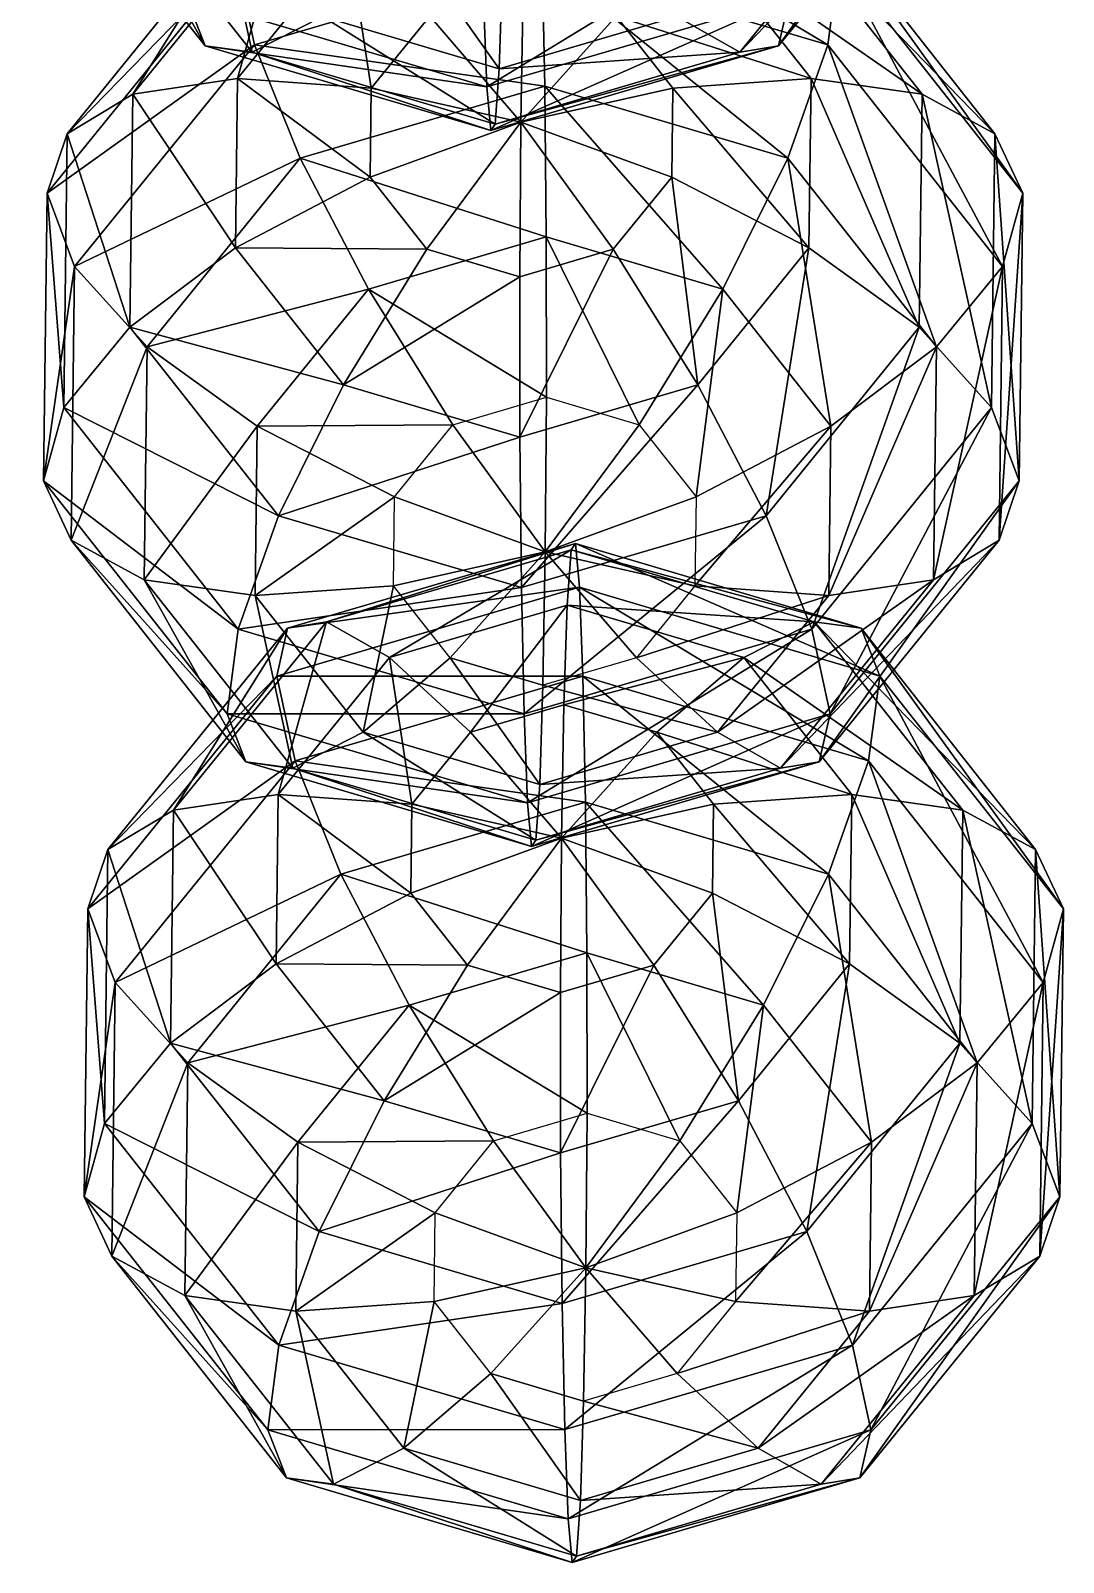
# Model space of a CAD drawing. Header units: metres. Extents: x -232 to 136, y -204 to 253.
# Drawn here: x 71.9 to 132.2, y -204.3 to -114.8 of the extents above; entities that cross this region are included whole.
import ezdxf

# ---------------------------------------------------------------- set-up
doc = ezdxf.new("R2010")
doc.units = ezdxf.units.M

msp = doc.modelspace()

# ---------------------------------------------------------------- linework, layer by layer
for points in [[(115.60199, -115.65784, -592.56287), (116.23134, -112.855415, -601.49866), (127.29013, -99.23327, -595.50616), (127.29023, -99.23317, -595.50604)], [(115.60199, -115.65784, -592.56287), (127.29013, -99.23327, -595.50616), (126.11952, -102.7024, -586.86365), (126.11962, -102.7023, -586.8635)], [(71.867615, -102.7024, -585.44305), (80.97631, -112.85541, -600.57544), (82.072464, -115.65784, -591.6848), (82.07256, -115.65774, -591.6847)], [(76.132095, -105.00785, -577.40576), (71.867615, -102.7024, -585.44305), (82.072464, -115.65784, -591.6848), (82.07256, -115.65774, -591.6847)], [(113.33478, -116.0284, -583.4623), (115.60199, -115.65784, -592.56287), (126.11952, -102.7024, -586.86365), (126.11962, -102.7023, -586.8635)], [(113.33478, -116.0284, -583.4623), (126.11952, -102.7024, -586.86365), (122.281525, -105.00784, -578.61426), (122.281624, -105.007744, -578.61414)], [(76.132095, -105.00785, -577.40576), (82.072464, -115.65784, -591.6848), (84.81286, -116.0284, -582.7154), (84.81296, -116.0283, -582.7153)], [(82.62231, -105.923935, -570.68744), (76.132095, -105.00785, -577.40576), (84.81286, -116.0284, -582.7154), (84.81296, -116.0283, -582.7153)], [(118.48517, -115.59912, -482.45874), (119.14056, -110.63917, -490.40024), (101.57583, -105.435974, -487.54077), (101.57593, -105.435875, -487.54068)], [(118.48517, -115.59912, -482.45874), (101.57583, -105.435974, -487.54077), (101.78012, -110.65059, -479.7392), (101.78022, -110.65049, -479.7391)], [(109.651634, -113.93083, -575.0877), (113.33478, -116.0284, -583.4623), (122.281525, -105.00784, -578.61426), (122.281624, -105.007744, -578.61414)], [(82.62231, -105.923935, -570.68744), (84.81286, -116.0284, -582.7154), (88.929245, -113.93083, -574.5451), (88.929344, -113.93073, -574.545)], [(86.7821, -107.46619, -507.51346), (83.96504, -117.57065, -519.4103), (77.83534, -118.48673, -512.36145), (77.83544, -118.48663, -512.3613)], [(84.51488, -107.83675, -498.41287), (86.7821, -107.46619, -507.51346), (77.83534, -118.48673, -512.36145), (77.83544, -118.48663, -512.3613)], [(86.7821, -107.46619, -507.51346), (90.46524, -109.56375, -515.888), (83.96504, -117.57065, -519.4103), (83.96514, -117.57055, -519.41016)], [(123.98477, -118.48674, -513.56995), (111.18762, -109.56375, -516.4306), (115.30401, -107.46619, -508.2603), (115.30411, -107.46609, -508.26022)], [(128.24925, -120.79218, -505.53268), (123.98477, -118.48674, -513.56995), (115.30401, -107.46619, -508.2603), (115.30411, -107.46609, -508.26022)], [(128.24925, -120.79218, -505.53268), (115.30401, -107.46619, -508.2603), (118.0444, -107.83675, -499.29086), (118.0445, -107.83665, -499.29077)], [(84.51488, -107.83675, -498.41287), (77.83534, -118.48673, -512.36145), (73.997345, -120.79218, -504.11203), (73.997444, -120.79208, -504.11194)], [(83.88553, -110.63917, -489.47705), (84.51488, -107.83675, -498.41287), (73.997345, -120.79218, -504.11203), (73.997444, -120.79208, -504.11194)], [(98.54104, -118.05861, -603.43494), (98.33675, -112.843994, -611.2365), (115.161224, -107.89546, -609.39496), (115.16132, -107.89536, -609.39484)], [(98.54104, -118.05861, -603.43494), (115.161224, -107.89546, -609.39496), (116.23134, -112.855415, -601.49866), (116.23144, -112.855316, -601.49854)], [(129.87057, -124.26132, -496.96326), (128.24925, -120.79218, -505.53268), (118.0444, -107.83675, -499.29086), (118.0445, -107.83665, -499.29077)], [(129.87057, -124.26132, -496.96326), (118.0444, -107.83675, -499.29086), (119.14056, -110.63917, -490.40024), (119.140656, -110.63907, -490.40015)], [(90.46524, -109.56375, -515.888), (91.78642, -118.1336, -524.5685), (83.96504, -117.57065, -519.4103), (83.96514, -117.57055, -519.41016)], [(94.018684, -109.57046, -567.9737), (88.929245, -113.93083, -574.5451), (99.25353, -116.9892, -576.2258), (99.25363, -116.9891, -576.2257)], [(90.46524, -109.56375, -515.888), (95.20378, -113.924126, -522.71674), (91.78642, -118.1336, -524.5685), (91.78652, -118.1335, -524.56836)], [(94.018684, -109.57046, -567.9737), (99.25353, -116.9892, -576.2258), (99.44648, -111.17833, -568.8573), (99.44658, -111.17823, -568.8572)], [(117.49457, -117.57065, -520.28827), (106.09818, -113.924126, -523.002), (111.18762, -109.56375, -516.4306), (111.18772, -109.56365, -516.4305)], [(123.98477, -118.48674, -513.56995), (117.49457, -117.57065, -520.28827), (111.18762, -109.56375, -516.4306), (111.18772, -109.56365, -516.4305)], [(83.88553, -110.63917, -489.47705), (73.997345, -120.79218, -504.11203), (72.82674, -124.261314, -495.4695), (72.826836, -124.261215, -495.46942)], [(84.95564, -115.59912, -481.58072), (83.88553, -110.63917, -489.47705), (72.82674, -124.261314, -495.4695), (72.826836, -124.261215, -495.46942)], [(101.78012, -110.65059, -479.7392), (83.88553, -110.63917, -489.47705), (84.95564, -115.59912, -481.58072), (84.95574, -115.59902, -481.58063)], [(101.93223, -118.02163, -473.93036), (101.78012, -110.65059, -479.7392), (84.95564, -115.59912, -481.58072), (84.95574, -115.59902, -481.58063)], [(116.142395, -122.2311, -476.2437), (118.48517, -115.59912, -482.45874), (101.78012, -110.65059, -479.7392), (101.78022, -110.65049, -479.7391)], [(116.142395, -122.2311, -476.2437), (101.78012, -110.65059, -479.7392), (101.93223, -118.02163, -473.93036), (101.93233, -118.02153, -473.93027)], [(128.69002, -128.55455, -488.70053), (119.14056, -110.63917, -490.40024), (118.48517, -115.59912, -482.45874), (118.48527, -115.59902, -482.45865)], [(128.69002, -128.55455, -488.70053), (129.87057, -124.26132, -496.96326), (119.14056, -110.63917, -490.40024), (119.140656, -110.63907, -490.40015)], [(99.44648, -111.17833, -568.8573), (99.25353, -116.9892, -576.2258), (109.651634, -113.93083, -575.0877), (109.65173, -113.93073, -575.0876)], [(80.97631, -112.85541, -600.57544), (98.33675, -112.843994, -611.2365), (98.54104, -118.05861, -603.43494), (98.54114, -118.05851, -603.4348)], [(98.54104, -118.05861, -603.43494), (98.54104, -118.05861, -603.43494), (80.97631, -112.85541, -600.57544), (80.97641, -112.85531, -600.5753)], [(82.072464, -115.65784, -591.6848), (80.97631, -112.85541, -600.57544), (98.54104, -118.05861, -603.43494), (98.54114, -118.05851, -603.4348)], [(100.67039, -112.31625, -522.1184), (100.53388, -120.12048, -527.33124), (95.20378, -113.924126, -522.71674), (95.20388, -113.92403, -522.7166)], [(98.77751, -120.60637, -594.40436), (98.54104, -118.05861, -603.43494), (116.23134, -112.855415, -601.49866), (116.23144, -112.855316, -601.49854)], [(98.77751, -120.60637, -594.40436), (116.23134, -112.855415, -601.49866), (115.60199, -115.65784, -592.56287), (115.60209, -115.65774, -592.56274)], [(106.09818, -113.924126, -523.002), (100.53388, -120.12048, -527.33124), (100.67039, -112.31625, -522.1184), (100.67049, -112.316154, -522.1183)], [(88.929245, -113.93083, -574.5451), (84.81286, -116.0284, -582.7154), (99.02302, -120.23787, -585.02875), (99.02312, -120.23777, -585.0286)], [(99.25353, -116.9892, -576.2258), (99.25353, -116.9892, -576.2258), (88.929245, -113.93083, -574.5451), (88.929344, -113.93073, -574.545)], [(88.929245, -113.93083, -574.5451), (99.02302, -120.23787, -585.02875), (99.25353, -116.9892, -576.2258), (99.25363, -116.9891, -576.2257)], [(95.20378, -113.924126, -522.71674), (100.53388, -120.12048, -527.33124), (91.78642, -118.1336, -524.5685), (91.78652, -118.1335, -524.56836)], [(99.25353, -116.9892, -576.2258), (113.33478, -116.0284, -583.4623), (109.651634, -113.93083, -575.0877), (109.65173, -113.93073, -575.0876)], [(109.41394, -118.1336, -525.0301), (100.53388, -120.12048, -527.33124), (106.09818, -113.924126, -523.002), (106.09828, -113.92403, -523.0019)], [(117.49457, -117.57065, -520.28827), (109.41394, -118.1336, -525.0301), (106.09818, -113.924126, -523.002), (106.09828, -113.92403, -523.0019)], [(84.95564, -115.59912, -481.58072), (72.82674, -124.261314, -495.4695), (74.43811, -128.55455, -487.2799), (74.43821, -128.55444, -487.27982)], [(87.62048, -122.2311, -475.49683), (84.95564, -115.59912, -481.58072), (74.43811, -128.55455, -487.2799), (74.43821, -128.55444, -487.27982)], [(98.77751, -120.60637, -594.40436), (98.77751, -120.60637, -594.40436), (82.072464, -115.65784, -591.6848), (82.07256, -115.65774, -591.6847)], [(82.072464, -115.65784, -591.6848), (98.54104, -118.05861, -603.43494), (98.77751, -120.60637, -594.40436), (98.77761, -120.60627, -594.40424)], [(84.81286, -116.0284, -582.7154), (82.072464, -115.65784, -591.6848), (98.77751, -120.60637, -594.40436), (98.77761, -120.60627, -594.40424)], [(99.02302, -120.23787, -585.02875), (99.02302, -120.23787, -585.02875), (84.81286, -116.0284, -582.7154), (84.81296, -116.0283, -582.7153)], [(84.81286, -116.0284, -582.7154), (98.77751, -120.60637, -594.40436), (99.02302, -120.23787, -585.02875), (99.02312, -120.23777, -585.0286)], [(101.93223, -118.02163, -473.93036), (84.95564, -115.59912, -481.58072), (87.62048, -122.2311, -475.49683), (87.62058, -122.231, -475.49673)], [(99.02302, -120.23787, -585.02875), (98.77751, -120.60637, -594.40436), (115.60199, -115.65784, -592.56287), (115.60209, -115.65774, -592.56274)], [(99.02302, -120.23787, -585.02875), (115.60199, -115.65784, -592.56287), (113.33478, -116.0284, -583.4623), (113.33488, -116.0283, -583.46216)], [(99.25353, -116.9892, -576.2258), (99.02302, -120.23787, -585.02875), (113.33478, -116.0284, -583.4623), (113.33488, -116.0283, -583.46216)], [(124.82316, -133.25165, -481.5533), (118.48517, -115.59912, -482.45874), (116.142395, -122.2311, -476.2437), (116.142494, -122.231, -476.24362)], [(124.82316, -133.25165, -481.5533), (128.69002, -128.55455, -488.70053), (118.48517, -115.59912, -482.45874), (118.48527, -115.59902, -482.45865)], [(77.83534, -118.48673, -512.36145), (83.96504, -117.57065, -519.4103), (83.84561, -127.46772, -523.9713), (83.84571, -127.46762, -523.9712)], [(83.96504, -117.57065, -519.4103), (91.72363, -123.3368, -526.9664), (83.84561, -127.46772, -523.9713), (83.84571, -127.46762, -523.9712)], [(83.96504, -117.57065, -519.4103), (91.78642, -118.1336, -524.5685), (91.72363, -123.3368, -526.9664), (91.72373, -123.3367, -526.96625)], [(102.01727, -126.82755, -470.68277), (101.93223, -118.02163, -473.93036), (87.62048, -122.2311, -475.49683), (87.62058, -122.231, -475.49673)], [(91.78642, -118.1336, -524.5685), (100.53388, -120.12048, -527.33124), (91.72363, -123.3368, -526.9664), (91.72373, -123.3367, -526.96625)], [(109.35115, -123.3368, -527.428), (100.53388, -120.12048, -527.33124), (109.41394, -118.1336, -525.0301), (109.41404, -118.1335, -525.02997)], [(112.34156, -129.88593, -472.36353), (116.142395, -122.2311, -476.2437), (101.93223, -118.02163, -473.93036), (101.93233, -118.02153, -473.93027)], [(112.34156, -129.88593, -472.36353), (101.93223, -118.02163, -473.93036), (102.01727, -126.82755, -470.68277), (102.01737, -126.82745, -470.68268)], [(117.37513, -127.46772, -524.8493), (109.35115, -123.3368, -527.428), (109.41394, -118.1336, -525.0301), (109.41404, -118.1335, -525.02997)], [(117.37513, -127.46772, -524.8493), (109.41394, -118.1336, -525.0301), (117.49457, -117.57065, -520.28827), (117.49467, -117.57055, -520.28815)], [(123.82039, -132.10889, -519.84766), (117.37513, -127.46772, -524.8493), (117.49457, -117.57065, -520.28827), (117.49467, -117.57055, -520.28815)], [(123.82039, -132.10889, -519.84766), (117.49457, -117.57065, -520.28827), (123.98477, -118.48674, -513.56995), (123.98487, -118.48664, -513.5698)], [(73.997345, -120.79218, -504.11203), (77.83534, -118.48673, -512.36145), (77.67095, -132.10889, -518.6392), (77.67105, -132.10878, -518.6391)], [(77.83534, -118.48673, -512.36145), (83.84561, -127.46772, -523.9713), (77.67095, -132.10889, -518.6392), (77.67105, -132.10878, -518.6391)], [(128.056, -136.80597, -512.9126), (123.82039, -132.10889, -519.84766), (123.98477, -118.48674, -513.56995), (123.98487, -118.48664, -513.5698)], [(128.056, -136.80597, -512.9126), (123.98477, -118.48674, -513.56995), (128.24925, -120.79218, -505.53268), (128.24936, -120.79208, -505.5326)], [(72.82674, -124.261314, -495.4695), (73.997345, -120.79218, -504.11203), (73.80409, -136.80598, -511.49197), (73.80419, -136.80588, -511.49188)], [(73.997345, -120.79218, -504.11203), (77.67095, -132.10889, -518.6392), (73.80409, -136.80598, -511.49197), (73.80419, -136.80588, -511.49188)], [(91.72363, -123.3368, -526.9664), (100.53388, -120.12048, -527.33124), (95.03939, -127.54627, -528.99445), (95.03949, -127.54617, -528.9943)], [(95.03939, -127.54627, -528.99445), (100.53388, -120.12048, -527.33124), (100.467186, -129.15414, -529.8781), (100.467285, -129.15404, -529.878)], [(100.467186, -129.15414, -529.8781), (100.53388, -120.12048, -527.33124), (105.93379, -127.54627, -529.2797), (105.93389, -127.54617, -529.2796)], [(105.93379, -127.54627, -529.2797), (100.53388, -120.12048, -527.33124), (109.35115, -123.3368, -527.428), (109.35125, -123.3367, -527.42786)], [(129.66737, -141.09921, -504.723), (128.056, -136.80597, -512.9126), (128.24925, -120.79218, -505.53268), (128.24936, -120.79208, -505.5326)], [(129.66737, -141.09921, -504.723), (128.24925, -120.79218, -505.53268), (129.87057, -124.26132, -496.96326), (129.87068, -124.26122, -496.96317)], [(87.62048, -122.2311, -475.49683), (74.43811, -128.55455, -487.2799), (78.67372, -133.25165, -480.34485), (78.67382, -133.25154, -480.34476)], [(91.61918, -129.88593, -471.8209), (87.62048, -122.2311, -475.49683), (78.67372, -133.25165, -480.34485), (78.67382, -133.25154, -480.34476)], [(102.01727, -126.82755, -470.68277), (87.62048, -122.2311, -475.49683), (91.61918, -129.88593, -471.8209), (91.61928, -129.88582, -471.8208)], [(118.6485, -137.89282, -476.2212), (116.142395, -122.2311, -476.2437), (112.34156, -129.88593, -472.36353), (112.34166, -129.88582, -472.36343)], [(118.6485, -137.89282, -476.2212), (124.82316, -133.25165, -481.5533), (116.142395, -122.2311, -476.2437), (116.142494, -122.231, -476.24362)], [(83.84561, -127.46772, -523.9713), (91.72363, -123.3368, -526.9664), (95.03939, -127.54627, -528.99445), (95.03949, -127.54617, -528.9943)], [(110.87494, -135.47462, -528.3716), (105.93379, -127.54627, -529.2797), (109.35115, -123.3368, -527.428), (109.35125, -123.3367, -527.42786)], [(110.87494, -135.47462, -528.3716), (109.35115, -123.3368, -527.428), (117.37513, -127.46772, -524.8493), (117.37523, -127.46762, -524.8492)], [(72.82674, -124.261314, -495.4695), (73.80409, -136.80598, -511.49197), (72.62354, -141.09923, -503.22925), (72.62364, -141.09912, -503.22916)], [(74.43811, -128.55455, -487.2799), (72.82674, -124.261314, -495.4695), (72.62354, -141.09923, -503.22925), (72.62364, -141.09912, -503.22916)], [(128.49677, -144.56836, -496.08047), (129.66737, -141.09921, -504.723), (129.87057, -124.26132, -496.96326), (129.87068, -124.26122, -496.96317)], [(128.49677, -144.56836, -496.08047), (129.87057, -124.26132, -496.96326), (128.69002, -128.55455, -488.70053), (128.69012, -128.55444, -488.70044)], [(102.02692, -136.20639, -470.31442), (102.01727, -126.82755, -470.68277), (91.61918, -129.88593, -471.8209), (91.61928, -129.88582, -471.8208)], [(107.45472, -137.81425, -471.19803), (112.34156, -129.88593, -472.36353), (102.01727, -126.82755, -470.68277), (102.01737, -126.82745, -470.68268)], [(107.45472, -137.81425, -471.19803), (102.01727, -126.82755, -470.68277), (102.02692, -136.20639, -470.31442), (102.027016, -136.20628, -470.31433)], [(77.67095, -132.10889, -518.6392), (83.84561, -127.46772, -523.9713), (90.15255, -135.47461, -527.829), (90.15265, -135.4745, -527.82886)], [(83.84561, -127.46772, -523.9713), (95.03939, -127.54627, -528.99445), (90.15255, -135.47461, -527.829), (90.15265, -135.4745, -527.82886)], [(90.15255, -135.47461, -527.829), (95.03939, -127.54627, -528.99445), (100.467186, -129.15414, -529.8781), (100.467285, -129.15404, -529.878)], [(100.47684, -138.53297, -529.5097), (100.467186, -129.15414, -529.8781), (105.93379, -127.54627, -529.2797), (105.93389, -127.54617, -529.2796)], [(100.47684, -138.53297, -529.5097), (105.93379, -127.54627, -529.2797), (110.87494, -135.47462, -528.3716), (110.87504, -135.47452, -528.37146)], [(114.873634, -143.12943, -524.6957), (110.87494, -135.47462, -528.3716), (117.37513, -127.46772, -524.8493), (117.37523, -127.46762, -524.8492)], [(114.873634, -143.12943, -524.6957), (117.37513, -127.46772, -524.8493), (123.82039, -132.10889, -519.84766), (123.82049, -132.10878, -519.84753)], [(74.43811, -128.55455, -487.2799), (72.62354, -141.09923, -503.22925), (74.24486, -144.56836, -494.65982), (74.24496, -144.56825, -494.65973)], [(78.67372, -133.25165, -480.34485), (74.43811, -128.55455, -487.2799), (74.24486, -144.56836, -494.65982), (74.24496, -144.56825, -494.65973)], [(124.65877, -146.8738, -487.83105), (128.49677, -144.56836, -496.08047), (128.69002, -128.55455, -488.70053), (128.69012, -128.55444, -488.70044)], [(124.65877, -146.8738, -487.83105), (128.69002, -128.55455, -488.70053), (124.82316, -133.25165, -481.5533), (124.82326, -133.25154, -481.55322)], [(90.15255, -135.47461, -527.829), (100.467186, -129.15414, -529.8781), (100.47684, -138.53297, -529.5097), (100.47694, -138.53287, -529.5096)], [(91.61918, -129.88593, -471.8209), (78.67372, -133.25165, -480.34485), (85.11898, -137.8928, -475.34317), (85.11908, -137.8927, -475.34308)], [(96.56032, -137.81425, -470.91275), (91.61918, -129.88593, -471.8209), (85.11898, -137.8928, -475.34317), (85.11908, -137.8927, -475.34308)], [(102.02692, -136.20639, -470.31442), (91.61918, -129.88593, -471.8209), (96.56032, -137.81425, -470.91275), (96.56042, -137.81415, -470.91266)], [(110.77048, -142.02374, -473.22614), (112.34156, -129.88593, -472.36353), (107.45472, -137.81425, -471.19803), (107.45482, -137.81415, -471.19794)], [(110.77048, -142.02374, -473.22614), (118.6485, -137.89282, -476.2212), (112.34156, -129.88593, -472.36353), (112.34166, -129.88582, -472.36343)], [(73.80409, -136.80598, -511.49197), (77.67095, -132.10889, -518.6392), (86.351715, -143.12943, -523.9488), (86.351814, -143.12932, -523.94867)], [(77.67095, -132.10889, -518.6392), (90.15255, -135.47461, -527.829), (86.351715, -143.12943, -523.9488), (86.351814, -143.12932, -523.94867)], [(117.53847, -149.76141, -518.61176), (114.873634, -143.12943, -524.6957), (123.82039, -132.10889, -519.84766), (123.82049, -132.10878, -519.84753)], [(117.53847, -149.76141, -518.61176), (123.82039, -132.10889, -519.84766), (128.056, -136.80597, -512.9126), (128.0561, -136.80586, -512.9125)], [(78.67372, -133.25165, -480.34485), (74.24486, -144.56836, -494.65982), (78.50934, -146.87381, -486.6226), (78.50944, -146.8737, -486.6225)], [(85.11898, -137.8928, -475.34317), (78.67372, -133.25165, -480.34485), (78.50934, -146.87381, -486.6226), (78.50944, -146.8737, -486.6225)], [(118.52907, -147.78989, -480.78223), (124.65877, -146.8738, -487.83105), (124.82316, -133.25165, -481.5533), (124.82326, -133.25154, -481.55322)], [(118.52907, -147.78989, -480.78223), (124.82316, -133.25165, -481.5533), (118.6485, -137.89282, -476.2212), (118.6486, -137.89272, -476.2211)], [(86.351715, -143.12943, -523.9488), (90.15255, -135.47461, -527.829), (100.47684, -138.53297, -529.5097), (100.47694, -138.53287, -529.5096)], [(100.47684, -138.53297, -529.5097), (100.47684, -138.53297, -529.5097), (90.15255, -135.47461, -527.829), (90.15265, -135.4745, -527.82886)], [(100.561874, -147.33891, -526.26215), (100.47684, -138.53297, -529.5097), (110.87494, -135.47462, -528.3716), (110.87504, -135.47452, -528.37146)], [(100.561874, -147.33891, -526.26215), (110.87494, -135.47462, -528.3716), (114.873634, -143.12943, -524.6957), (114.87373, -143.12932, -524.69556)], [(72.62354, -141.09923, -503.22925), (73.80409, -136.80598, -511.49197), (84.00894, -149.76141, -517.73376), (84.00904, -149.7613, -517.73364)], [(73.80409, -136.80598, -511.49197), (86.351715, -143.12943, -523.9488), (84.00894, -149.76141, -517.73376), (84.00904, -149.7613, -517.73364)], [(102.02692, -136.20639, -470.31442), (101.96023, -145.24005, -472.8613), (96.56032, -137.81425, -470.91275), (96.56042, -137.81415, -470.91266)], [(107.45472, -137.81425, -471.19803), (101.96023, -145.24005, -472.8613), (102.02692, -136.20639, -470.31442), (102.027016, -136.20628, -470.31433)], [(118.60858, -154.72136, -510.71545), (117.53847, -149.76141, -518.61176), (128.056, -136.80597, -512.9126), (128.0561, -136.80586, -512.9125)], [(118.60858, -154.72136, -510.71545), (128.056, -136.80597, -512.9126), (129.66737, -141.09921, -504.723), (129.66748, -141.0991, -504.7229)], [(85.11898, -137.8928, -475.34317), (78.50934, -146.87381, -486.6226), (84.99955, -147.78989, -479.90424), (84.99965, -147.78978, -479.90414)], [(93.14296, -142.02374, -472.76453), (85.11898, -137.8928, -475.34317), (84.99955, -147.78989, -479.90424), (84.99965, -147.78978, -479.90414)], [(96.56032, -137.81425, -470.91275), (85.11898, -137.8928, -475.34317), (93.14296, -142.02374, -472.76453), (93.14306, -142.02364, -472.76443)], [(96.56032, -137.81425, -470.91275), (101.96023, -145.24005, -472.8613), (93.14296, -142.02374, -472.76453), (93.14306, -142.02364, -472.76443)], [(110.77048, -142.02374, -473.22614), (101.96023, -145.24005, -472.8613), (107.45472, -137.81425, -471.19803), (107.45482, -137.81415, -471.19794)], [(110.70769, -147.22693, -475.624), (118.52907, -147.78989, -480.78223), (118.6485, -137.89282, -476.2212), (118.6486, -137.89272, -476.2211)], [(110.70769, -147.22693, -475.624), (118.6485, -137.89282, -476.2212), (110.77048, -142.02374, -473.22614), (110.77058, -142.02364, -473.22604)], [(86.351715, -143.12943, -523.9488), (100.47684, -138.53297, -529.5097), (100.561874, -147.33891, -526.26215), (100.56197, -147.3388, -526.262)], [(72.62354, -141.09923, -503.22925), (84.00894, -149.76141, -517.73376), (83.35355, -154.72136, -509.79227), (83.35365, -154.72125, -509.79218)], [(74.24486, -144.56836, -494.65982), (72.62354, -141.09923, -503.22925), (83.35355, -154.72136, -509.79227), (83.35365, -154.72125, -509.79218)], [(117.97923, -157.52379, -501.77963), (118.60858, -154.72136, -510.71545), (129.66737, -141.09921, -504.723), (129.66748, -141.0991, -504.7229)], [(117.97923, -157.52379, -501.77963), (129.66737, -141.09921, -504.723), (128.49677, -144.56836, -496.08047), (128.49687, -144.56825, -496.08038)], [(93.14296, -142.02374, -472.76453), (84.99955, -147.78989, -479.90424), (93.08017, -147.22693, -475.1624), (93.08027, -147.22682, -475.16232)], [(93.14296, -142.02374, -472.76453), (101.96023, -145.24005, -472.8613), (93.08017, -147.22693, -475.1624), (93.08027, -147.22682, -475.16232)], [(110.70769, -147.22693, -475.624), (101.96023, -145.24005, -472.8613), (110.77048, -142.02374, -473.22614), (110.77058, -142.02364, -473.22604)], [(84.00894, -149.76141, -517.73376), (86.351715, -143.12943, -523.9488), (100.561874, -147.33891, -526.26215), (100.56197, -147.3388, -526.262)], [(100.561874, -147.33891, -526.26215), (100.561874, -147.33891, -526.26215), (86.351715, -143.12943, -523.9488), (86.351814, -143.12932, -523.94867)], [(100.71399, -154.70995, -520.4533), (100.561874, -147.33891, -526.26215), (114.873634, -143.12943, -524.6957), (114.87373, -143.12932, -524.69556)], [(100.71399, -154.70995, -520.4533), (114.873634, -143.12943, -524.6957), (117.53847, -149.76141, -518.61176), (117.53857, -149.7613, -518.61163)], [(74.24486, -144.56836, -494.65982), (83.35355, -154.72136, -509.79227), (84.44971, -157.52379, -500.90164), (84.44981, -157.52368, -500.90155)], [(78.50934, -146.87381, -486.6226), (74.24486, -144.56836, -494.65982), (84.44971, -157.52379, -500.90164), (84.44981, -157.52368, -500.90155)], [(103.7166, -144.75418, -405.78815), (89.15934, -149.33215, -416.73026), (86.89212, -149.70271, -407.62967), (86.89222, -149.7026, -407.62958)], [(103.95307, -147.30194, -396.75757), (103.7166, -144.75418, -405.78815), (86.89212, -149.70271, -407.62967), (86.89222, -149.7026, -407.62958)], [(103.7166, -144.75418, -405.78815), (103.47109, -145.12268, -415.16376), (89.15934, -149.33215, -416.73026), (89.15944, -149.33205, -416.73016)], [(120.421646, -149.70271, -408.50766), (103.47109, -145.12268, -415.16376), (103.7166, -144.75418, -405.78815), (103.7167, -144.75407, -405.78806)], [(121.5178, -152.50513, -399.61703), (120.421646, -149.70271, -408.50766), (103.7166, -144.75418, -405.78815), (103.7167, -144.75407, -405.78806)], [(121.5178, -152.50513, -399.61703), (103.7166, -144.75418, -405.78815), (103.95307, -147.30194, -396.75757), (103.95317, -147.30183, -396.75748)], [(115.71202, -157.89435, -492.67905), (117.97923, -157.52379, -501.77963), (128.49677, -144.56836, -496.08047), (128.49687, -144.56825, -496.08038)], [(115.71202, -157.89435, -492.67905), (128.49677, -144.56836, -496.08047), (124.65877, -146.8738, -487.83105), (124.65887, -146.87369, -487.83096)], [(103.47109, -145.12268, -415.16376), (92.84248, -151.42972, -425.1048), (89.15934, -149.33215, -416.73026), (89.15944, -149.33205, -416.73016)], [(103.47109, -145.12268, -415.16376), (103.24058, -148.37135, -423.96667), (92.84248, -151.42972, -425.1048), (92.84258, -151.42961, -425.1047)], [(93.08017, -147.22693, -475.1624), (101.96023, -145.24005, -472.8613), (96.39593, -151.4364, -477.1905), (96.39603, -151.4363, -477.1904)], [(96.39593, -151.4364, -477.1905), (101.96023, -145.24005, -472.8613), (101.82372, -153.04428, -478.07413), (101.82382, -153.04417, -478.07404)], [(101.82372, -153.04428, -478.07413), (101.96023, -145.24005, -472.8613), (107.29033, -151.4364, -477.47577), (107.29043, -151.4363, -477.47568)], [(107.29033, -151.4364, -477.47577), (101.96023, -145.24005, -472.8613), (110.70769, -147.22693, -475.624), (110.70779, -147.22682, -475.6239)], [(117.68125, -149.33215, -417.4771), (103.24058, -148.37135, -423.96667), (103.47109, -145.12268, -415.16376), (103.47119, -145.12257, -415.16367)], [(120.421646, -149.70271, -408.50766), (117.68125, -149.33215, -417.4771), (103.47109, -145.12268, -415.16376), (103.47119, -145.12257, -415.16367)], [(78.50934, -146.87381, -486.6226), (84.44971, -157.52379, -500.90164), (87.1901, -157.89435, -491.9322), (87.1902, -157.89424, -491.9321)], [(84.99955, -147.78989, -479.90424), (78.50934, -146.87381, -486.6226), (87.1901, -157.89435, -491.9322), (87.1902, -157.89424, -491.9321)], [(112.02888, -155.79678, -484.3045), (115.71202, -157.89435, -492.67905), (124.65877, -146.8738, -487.83105), (124.65887, -146.87369, -487.83096)], [(112.02888, -155.79678, -484.3045), (124.65877, -146.8738, -487.83105), (118.52907, -147.78989, -480.78223), (118.52917, -147.78978, -480.78214)], [(84.00894, -149.76141, -517.73376), (100.561874, -147.33891, -526.26215), (100.71399, -154.70995, -520.4533), (100.71409, -154.70984, -520.4532)], [(93.08017, -147.22693, -475.1624), (84.99955, -147.78989, -479.90424), (91.30649, -155.79678, -483.76187), (91.30659, -155.79668, -483.76178)], [(84.99955, -147.78989, -479.90424), (87.1901, -157.89435, -491.9322), (91.30649, -155.79678, -483.76187), (91.30659, -155.79668, -483.76178)], [(103.95307, -147.30194, -396.75757), (86.89212, -149.70271, -407.62967), (86.26277, -152.50513, -398.69385), (86.26287, -152.50502, -398.69376)], [(104.157364, -152.51656, -388.956), (103.95307, -147.30194, -396.75757), (86.26277, -152.50513, -398.69385), (86.26287, -152.50502, -398.69376)], [(93.08017, -147.22693, -475.1624), (91.30649, -155.79678, -483.76187), (96.39593, -151.4364, -477.1905), (96.39603, -151.4363, -477.1904)], [(120.86241, -157.46509, -391.67554), (121.5178, -152.50513, -399.61703), (103.95307, -147.30194, -396.75757), (103.95317, -147.30183, -396.75748)], [(120.86241, -157.46509, -391.67554), (103.95307, -147.30194, -396.75757), (104.157364, -152.51656, -388.956), (104.15746, -152.51645, -388.9559)], [(107.29033, -151.4364, -477.47577), (118.52907, -147.78989, -480.78223), (110.70769, -147.22693, -475.624), (110.70779, -147.22682, -475.6239)], [(107.29033, -151.4364, -477.47577), (112.02888, -155.79678, -484.3045), (118.52907, -147.78989, -480.78223), (118.52917, -147.78978, -480.78214)], [(103.24058, -148.37135, -423.96667), (97.581024, -155.79008, -431.93353), (92.84248, -151.42972, -425.1048), (92.84258, -151.42961, -425.1047)], [(103.24058, -148.37135, -423.96667), (103.04763, -154.18222, -431.33517), (97.581024, -155.79008, -431.93353), (97.58112, -155.78998, -431.93344)], [(113.564865, -151.42972, -425.64743), (103.04763, -154.18222, -431.33517), (103.24058, -148.37135, -423.96667), (103.24068, -148.37125, -423.96658)], [(117.68125, -149.33215, -417.4771), (113.564865, -151.42972, -425.64743), (103.24058, -148.37135, -423.96667), (103.24068, -148.37125, -423.96658)], [(89.15934, -149.33215, -416.73026), (86.342285, -159.43661, -428.62708), (80.212585, -160.35269, -421.57825), (80.212685, -160.35258, -421.57816)], [(86.89212, -149.70271, -407.62967), (89.15934, -149.33215, -416.73026), (80.212585, -160.35269, -421.57825), (80.212685, -160.35258, -421.57816)], [(89.15934, -149.33215, -416.73026), (92.84248, -151.42972, -425.1048), (86.342285, -159.43661, -428.62708), (86.342384, -159.43651, -428.62698)], [(126.362015, -160.3527, -422.7867), (113.564865, -151.42972, -425.64743), (117.68125, -149.33215, -417.4771), (117.68135, -149.33205, -417.47702)], [(130.6265, -162.65814, -414.74948), (126.362015, -160.3527, -422.7867), (117.68125, -149.33215, -417.4771), (117.68135, -149.33205, -417.47702)], [(130.6265, -162.65814, -414.74948), (117.68125, -149.33215, -417.4771), (120.421646, -149.70271, -408.50766), (120.421745, -149.7026, -408.50757)], [(86.89212, -149.70271, -407.62967), (80.212585, -160.35269, -421.57825), (76.37459, -162.65814, -413.32883), (76.37469, -162.65804, -413.32874)], [(86.26277, -152.50513, -398.69385), (86.89212, -149.70271, -407.62967), (76.37459, -162.65814, -413.32883), (76.37469, -162.65804, -413.32874)], [(83.35355, -154.72136, -509.79227), (84.00894, -149.76141, -517.73376), (100.71399, -154.70995, -520.4533), (100.71409, -154.70984, -520.4532)], [(100.71399, -154.70995, -520.4533), (100.71399, -154.70995, -520.4533), (84.00894, -149.76141, -517.73376), (84.00904, -149.7613, -517.73364)], [(100.91828, -159.92456, -512.65173), (100.71399, -154.70995, -520.4533), (117.53847, -149.76141, -518.61176), (117.53857, -149.7613, -518.61163)], [(100.91828, -159.92456, -512.65173), (117.53847, -149.76141, -518.61176), (118.60858, -154.72136, -510.71545), (118.60868, -154.72125, -510.71536)], [(132.24782, -166.12729, -406.18005), (130.6265, -162.65814, -414.74948), (120.421646, -149.70271, -408.50766), (120.421745, -149.7026, -408.50757)], [(132.24782, -166.12729, -406.18005), (120.421646, -149.70271, -408.50766), (121.5178, -152.50513, -399.61703), (121.5179, -152.50502, -399.61694)], [(92.84248, -151.42972, -425.1048), (94.163666, -159.99957, -433.7853), (86.342285, -159.43661, -428.62708), (86.342384, -159.43651, -428.62698)], [(96.39593, -151.4364, -477.1905), (91.30649, -155.79678, -483.76187), (101.630775, -158.85515, -485.44263), (101.630875, -158.85504, -485.44254)], [(92.84248, -151.42972, -425.1048), (97.581024, -155.79008, -431.93353), (94.163666, -159.99957, -433.7853), (94.163765, -159.99947, -433.78522)], [(101.82372, -153.04428, -478.07413), (101.82372, -153.04428, -478.07413), (96.39593, -151.4364, -477.1905), (96.39603, -151.4363, -477.1904)], [(96.39593, -151.4364, -477.1905), (101.630775, -158.85515, -485.44263), (101.82372, -153.04428, -478.07413), (101.82382, -153.04417, -478.07404)], [(101.82372, -153.04428, -478.07413), (112.02888, -155.79678, -484.3045), (107.29033, -151.4364, -477.47577), (107.29043, -151.4363, -477.47568)], [(113.564865, -151.42972, -425.64743), (108.475426, -155.79008, -432.2188), (103.04763, -154.18222, -431.33517), (103.04773, -154.18211, -431.33508)], [(119.87181, -159.43661, -429.50507), (108.475426, -155.79008, -432.2188), (113.564865, -151.42972, -425.64743), (113.564964, -151.42961, -425.64734)], [(126.362015, -160.3527, -422.7867), (119.87181, -159.43661, -429.50507), (113.564865, -151.42972, -425.64743), (113.564964, -151.42961, -425.64734)], [(86.26277, -152.50513, -398.69385), (76.37459, -162.65814, -413.32883), (75.20398, -166.12729, -404.6863), (75.20408, -166.12718, -404.68622)], [(87.332886, -157.46509, -390.79752), (86.26277, -152.50513, -398.69385), (75.20398, -166.12729, -404.6863), (75.20408, -166.12718, -404.68622)], [(104.157364, -152.51656, -388.956), (86.26277, -152.50513, -398.69385), (87.332886, -157.46509, -390.79752), (87.332985, -157.46498, -390.79742)], [(104.30947, -159.88759, -383.14716), (104.157364, -152.51656, -388.956), (87.332886, -157.46509, -390.79752), (87.332985, -157.46498, -390.79742)], [(101.82372, -153.04428, -478.07413), (101.630775, -158.85515, -485.44263), (112.02888, -155.79678, -484.3045), (112.02898, -155.79668, -484.3044)], [(118.51964, -164.09708, -385.4605), (120.86241, -157.46509, -391.67554), (104.157364, -152.51656, -388.956), (104.15746, -152.51645, -388.9559)], [(118.51964, -164.09708, -385.4605), (104.157364, -152.51656, -388.956), (104.30947, -159.88759, -383.14716), (104.30957, -159.88748, -383.14706)], [(131.06726, -170.42052, -397.91733), (121.5178, -152.50513, -399.61703), (120.86241, -157.46509, -391.67554), (120.86251, -157.46498, -391.67545)], [(131.06726, -170.42052, -397.91733), (132.24782, -166.12729, -406.18005), (121.5178, -152.50513, -399.61703), (121.5179, -152.50502, -399.61694)], [(83.35355, -154.72136, -509.79227), (100.71399, -154.70995, -520.4533), (100.91828, -159.92456, -512.65173), (100.91838, -159.92445, -512.6516)], [(100.91828, -159.92456, -512.65173), (100.91828, -159.92456, -512.65173), (83.35355, -154.72136, -509.79227), (83.35365, -154.72125, -509.79218)], [(84.44971, -157.52379, -500.90164), (83.35355, -154.72136, -509.79227), (100.91828, -159.92456, -512.65173), (100.91838, -159.92445, -512.6516)], [(103.04763, -154.18222, -431.33517), (102.911125, -161.98645, -436.548), (97.581024, -155.79008, -431.93353), (97.58112, -155.78998, -431.93344)], [(101.154755, -162.47232, -503.62115), (100.91828, -159.92456, -512.65173), (118.60858, -154.72136, -510.71545), (118.60868, -154.72125, -510.71536)], [(101.154755, -162.47232, -503.62115), (118.60858, -154.72136, -510.71545), (117.97923, -157.52379, -501.77963), (117.97933, -157.52368, -501.77954)], [(108.475426, -155.79008, -432.2188), (102.911125, -161.98645, -436.548), (103.04763, -154.18222, -431.33517), (103.04773, -154.18211, -431.33508)], [(91.30649, -155.79678, -483.76187), (87.1901, -157.89435, -491.9322), (101.40026, -162.10382, -494.24554), (101.40036, -162.10371, -494.24545)], [(101.630775, -158.85515, -485.44263), (101.630775, -158.85515, -485.44263), (91.30649, -155.79678, -483.76187), (91.30659, -155.79668, -483.76178)], [(91.30649, -155.79678, -483.76187), (101.40026, -162.10382, -494.24554), (101.630775, -158.85515, -485.44263), (101.630875, -158.85504, -485.44254)], [(97.581024, -155.79008, -431.93353), (102.911125, -161.98645, -436.548), (94.163666, -159.99957, -433.7853), (94.163765, -159.99947, -433.78522)], [(101.630775, -158.85515, -485.44263), (115.71202, -157.89435, -492.67905), (112.02888, -155.79678, -484.3045), (112.02898, -155.79668, -484.3044)], [(111.79118, -159.99957, -434.2469), (102.911125, -161.98645, -436.548), (108.475426, -155.79008, -432.2188), (108.475525, -155.78998, -432.21872)], [(119.87181, -159.43661, -429.50507), (111.79118, -159.99957, -434.2469), (108.475426, -155.79008, -432.2188), (108.475525, -155.78998, -432.21872)], [(87.332886, -157.46509, -390.79752), (75.20398, -166.12729, -404.6863), (76.81535, -170.42052, -396.4967), (76.81545, -170.42041, -396.4966)], [(89.99773, -164.09708, -384.71362), (87.332886, -157.46509, -390.79752), (76.81535, -170.42052, -396.4967), (76.81545, -170.42041, -396.4966)], [(101.154755, -162.47232, -503.62115), (101.154755, -162.47232, -503.62115), (84.44971, -157.52379, -500.90164), (84.44981, -157.52368, -500.90155)], [(84.44971, -157.52379, -500.90164), (100.91828, -159.92456, -512.65173), (101.154755, -162.47232, -503.62115), (101.154854, -162.47221, -503.62106)], [(87.1901, -157.89435, -491.9322), (84.44971, -157.52379, -500.90164), (101.154755, -162.47232, -503.62115), (101.154854, -162.47221, -503.62106)], [(104.30947, -159.88759, -383.14716), (87.332886, -157.46509, -390.79752), (89.99773, -164.09708, -384.71362), (89.997826, -164.09697, -384.71353)], [(101.40026, -162.10382, -494.24554), (101.154755, -162.47232, -503.62115), (117.97923, -157.52379, -501.77963), (117.97933, -157.52368, -501.77954)], [(101.40026, -162.10382, -494.24554), (117.97923, -157.52379, -501.77963), (115.71202, -157.89435, -492.67905), (115.71212, -157.89424, -492.67896)], [(127.2004, -175.11761, -390.7701), (120.86241, -157.46509, -391.67554), (118.51964, -164.09708, -385.4605), (118.51974, -164.09697, -385.46042)], [(127.2004, -175.11761, -390.7701), (131.06726, -170.42052, -397.91733), (120.86241, -157.46509, -391.67554), (120.86251, -157.46498, -391.67545)], [(101.40026, -162.10382, -494.24554), (101.40026, -162.10382, -494.24554), (87.1901, -157.89435, -491.9322), (87.1902, -157.89424, -491.9321)], [(87.1901, -157.89435, -491.9322), (101.154755, -162.47232, -503.62115), (101.40026, -162.10382, -494.24554), (101.40036, -162.10371, -494.24545)], [(101.630775, -158.85515, -485.44263), (101.40026, -162.10382, -494.24554), (115.71202, -157.89435, -492.67905), (115.71212, -157.89424, -492.67896)], [(80.212585, -160.35269, -421.57825), (86.342285, -159.43661, -428.62708), (86.222855, -169.3337, -433.1881), (86.22295, -169.33359, -433.18802)], [(86.342285, -159.43661, -428.62708), (94.100876, -165.20276, -436.18317), (86.222855, -169.3337, -433.1881), (86.22295, -169.33359, -433.18802)], [(86.342285, -159.43661, -428.62708), (94.163666, -159.99957, -433.7853), (94.100876, -165.20276, -436.18317), (94.100975, -165.20265, -436.18307)], [(119.75237, -169.33368, -434.06613), (111.79118, -159.99957, -434.2469), (119.87181, -159.43661, -429.50507), (119.87191, -159.43651, -429.50497)], [(126.19763, -173.97485, -429.06445), (119.75237, -169.33368, -434.06613), (119.87181, -159.43661, -429.50507), (119.87191, -159.43651, -429.50497)], [(126.19763, -173.97485, -429.06445), (119.87181, -159.43661, -429.50507), (126.362015, -160.3527, -422.7867), (126.362114, -160.3526, -422.78662)], [(104.394516, -168.69353, -379.89957), (104.30947, -159.88759, -383.14716), (89.99773, -164.09708, -384.71362), (89.997826, -164.09697, -384.71353)], [(94.163666, -159.99957, -433.7853), (102.911125, -161.98645, -436.548), (94.100876, -165.20276, -436.18317), (94.100975, -165.20265, -436.18307)], [(111.72839, -165.20276, -436.64478), (102.911125, -161.98645, -436.548), (111.79118, -159.99957, -434.2469), (111.79128, -159.99947, -434.2468)], [(114.7188, -171.75189, -381.58032), (118.51964, -164.09708, -385.4605), (104.30947, -159.88759, -383.14716), (104.30957, -159.88748, -383.14706)], [(114.7188, -171.75189, -381.58032), (104.30947, -159.88759, -383.14716), (104.394516, -168.69353, -379.89957), (104.394615, -168.69342, -379.89948)], [(119.75237, -169.33368, -434.06613), (111.72839, -165.20276, -436.64478), (111.79118, -159.99957, -434.2469), (111.79128, -159.99947, -434.2468)], [(76.37459, -162.65814, -413.32883), (80.212585, -160.35269, -421.57825), (80.048195, -173.97485, -427.856), (80.048294, -173.97475, -427.8559)], [(80.212585, -160.35269, -421.57825), (86.222855, -169.3337, -433.1881), (80.048195, -173.97485, -427.856), (80.048294, -173.97475, -427.8559)], [(130.43324, -178.67194, -422.1294), (126.19763, -173.97485, -429.06445), (126.362015, -160.3527, -422.7867), (126.362114, -160.3526, -422.78662)], [(130.43324, -178.67194, -422.1294), (126.362015, -160.3527, -422.7867), (130.6265, -162.65814, -414.74948), (130.6266, -162.65804, -414.7494)], [(94.100876, -165.20276, -436.18317), (102.911125, -161.98645, -436.548), (97.41663, -169.41223, -438.21127), (97.41673, -169.41212, -438.21118)], [(97.41663, -169.41223, -438.21127), (102.911125, -161.98645, -436.548), (102.84443, -171.02011, -439.0949), (102.84453, -171.02, -439.09482)], [(102.84443, -171.02011, -439.0949), (102.911125, -161.98645, -436.548), (108.311035, -169.41225, -438.49655), (108.311134, -169.41214, -438.49646)], [(108.311035, -169.41225, -438.49655), (102.911125, -161.98645, -436.548), (111.72839, -165.20276, -436.64478), (111.72849, -165.20265, -436.64468)], [(75.20398, -166.12729, -404.6863), (76.37459, -162.65814, -413.32883), (76.181335, -178.67195, -420.70877), (76.181435, -178.67184, -420.70868)], [(76.37459, -162.65814, -413.32883), (80.048195, -173.97485, -427.856), (76.181335, -178.67195, -420.70877), (76.181435, -178.67184, -420.70868)], [(132.04462, -182.96518, -413.9398), (130.43324, -178.67194, -422.1294), (130.6265, -162.65814, -414.74948), (130.6266, -162.65804, -414.7494)], [(132.04462, -182.96518, -413.9398), (130.6265, -162.65814, -414.74948), (132.24782, -166.12729, -406.18005), (132.24792, -166.12718, -406.17996)], [(89.99773, -164.09708, -384.71362), (76.81535, -170.42052, -396.4967), (81.050964, -175.11761, -389.56165), (81.05106, -175.11751, -389.56155)], [(93.99642, -171.75189, -381.0377), (89.99773, -164.09708, -384.71362), (81.050964, -175.11761, -389.56165), (81.05106, -175.11751, -389.56155)], [(104.394516, -168.69353, -379.89957), (89.99773, -164.09708, -384.71362), (93.99642, -171.75189, -381.0377), (93.99652, -171.75179, -381.0376)], [(121.02574, -179.75879, -385.438), (118.51964, -164.09708, -385.4605), (114.7188, -171.75189, -381.58032), (114.7189, -171.75179, -381.58023)], [(121.02574, -179.75879, -385.438), (127.2004, -175.11761, -390.7701), (118.51964, -164.09708, -385.4605), (118.51974, -164.09697, -385.46042)], [(86.222855, -169.3337, -433.1881), (94.100876, -165.20276, -436.18317), (97.41663, -169.41223, -438.21127), (97.41673, -169.41212, -438.21118)], [(113.25218, -177.34059, -437.5884), (108.311035, -169.41225, -438.49655), (111.72839, -165.20276, -436.64478), (111.72849, -165.20265, -436.64468)], [(113.25218, -177.34059, -437.5884), (111.72839, -165.20276, -436.64478), (119.75237, -169.33368, -434.06613), (119.75247, -169.33357, -434.06604)], [(75.20398, -166.12729, -404.6863), (76.181335, -178.67195, -420.70877), (75.000786, -182.9652, -412.44604), (75.000885, -182.96509, -412.44595)], [(76.81535, -170.42052, -396.4967), (75.20398, -166.12729, -404.6863), (75.000786, -182.9652, -412.44604), (75.000885, -182.96509, -412.44595)], [(130.87401, -186.43433, -405.29727), (132.04462, -182.96518, -413.9398), (132.24782, -166.12729, -406.18005), (132.24792, -166.12718, -406.17996)], [(130.87401, -186.43433, -405.29727), (132.24782, -166.12729, -406.18005), (131.06726, -170.42052, -397.91733), (131.06737, -170.42041, -397.91724)], [(104.40416, -178.07236, -379.53122), (104.394516, -168.69353, -379.89957), (93.99642, -171.75189, -381.0377), (93.99652, -171.75179, -381.0376)], [(109.83196, -179.68022, -380.41483), (114.7188, -171.75189, -381.58032), (104.394516, -168.69353, -379.89957), (104.394615, -168.69342, -379.89948)], [(109.83196, -179.68022, -380.41483), (104.394516, -168.69353, -379.89957), (104.40416, -178.07236, -379.53122), (104.40426, -178.07225, -379.53113)], [(80.048195, -173.97485, -427.856), (86.222855, -169.3337, -433.1881), (92.52979, -177.34058, -437.04578), (92.52989, -177.34047, -437.0457)], [(86.222855, -169.3337, -433.1881), (97.41663, -169.41223, -438.21127), (92.52979, -177.34058, -437.04578), (92.52989, -177.34047, -437.0457)], [(92.52979, -177.34058, -437.04578), (97.41663, -169.41223, -438.21127), (102.84443, -171.02011, -439.0949), (102.84453, -171.02, -439.09482)], [(102.85408, -180.39894, -438.72653), (102.84443, -171.02011, -439.0949), (108.311035, -169.41225, -438.49655), (108.311134, -169.41214, -438.49646)], [(102.85408, -180.39894, -438.72653), (108.311035, -169.41225, -438.49655), (113.25218, -177.34059, -437.5884), (113.25228, -177.34048, -437.58832)], [(117.25088, -184.99539, -433.91248), (113.25218, -177.34059, -437.5884), (119.75237, -169.33368, -434.06613), (119.75247, -169.33357, -434.06604)], [(117.25088, -184.99539, -433.91248), (119.75237, -169.33368, -434.06613), (126.19763, -173.97485, -429.06445), (126.19773, -173.97475, -429.06436)], [(76.81535, -170.42052, -396.4967), (75.000786, -182.9652, -412.44604), (76.6221, -186.43433, -403.87662), (76.6222, -186.43422, -403.87653)], [(81.050964, -175.11761, -389.56165), (76.81535, -170.42052, -396.4967), (76.6221, -186.43433, -403.87662), (76.6222, -186.43422, -403.87653)], [(92.52979, -177.34058, -437.04578), (102.84443, -171.02011, -439.0949), (102.85408, -180.39894, -438.72653), (102.85418, -180.39883, -438.72644)], [(127.03601, -188.73976, -397.04785), (130.87401, -186.43433, -405.29727), (131.06726, -170.42052, -397.91733), (131.06737, -170.42041, -397.91724)], [(127.03601, -188.73976, -397.04785), (131.06726, -170.42052, -397.91733), (127.2004, -175.11761, -390.7701), (127.2005, -175.11751, -390.77002)], [(93.99642, -171.75189, -381.0377), (81.050964, -175.11761, -389.56165), (87.49622, -179.75877, -384.55997), (87.49632, -179.75867, -384.55988)], [(98.93756, -179.68022, -380.12955), (93.99642, -171.75189, -381.0377), (87.49622, -179.75877, -384.55997), (87.49632, -179.75867, -384.55988)], [(104.40416, -178.07236, -379.53122), (93.99642, -171.75189, -381.0377), (98.93756, -179.68022, -380.12955), (98.93766, -179.68011, -380.12946)], [(113.14772, -183.88971, -382.44293), (114.7188, -171.75189, -381.58032), (109.83196, -179.68022, -380.41483), (109.83206, -179.68011, -380.41473)], [(113.14772, -183.88971, -382.44293), (121.02574, -179.75879, -385.438), (114.7188, -171.75189, -381.58032), (114.7189, -171.75179, -381.58023)], [(76.181335, -178.67195, -420.70877), (80.048195, -173.97485, -427.856), (88.72896, -184.99539, -433.1656), (88.72906, -184.99529, -433.1655)], [(80.048195, -173.97485, -427.856), (92.52979, -177.34058, -437.04578), (88.72896, -184.99539, -433.1656), (88.72906, -184.99529, -433.1655)], [(119.91571, -191.62738, -427.82858), (117.25088, -184.99539, -433.91248), (126.19763, -173.97485, -429.06445), (126.19773, -173.97475, -429.06436)], [(119.91571, -191.62738, -427.82858), (126.19763, -173.97485, -429.06445), (130.43324, -178.67194, -422.1294), (130.43335, -178.67183, -422.1293)], [(81.050964, -175.11761, -389.56165), (76.6221, -186.43433, -403.87662), (80.88658, -188.73978, -395.8394), (80.88668, -188.73967, -395.8393)], [(87.49622, -179.75877, -384.55997), (81.050964, -175.11761, -389.56165), (80.88658, -188.73978, -395.8394), (80.88668, -188.73967, -395.8393)], [(120.90631, -189.65585, -389.99902), (127.03601, -188.73976, -397.04785), (127.2004, -175.11761, -390.7701), (127.2005, -175.11751, -390.77002)], [(120.90631, -189.65585, -389.99902), (127.2004, -175.11761, -390.7701), (121.02574, -179.75879, -385.438), (121.02584, -179.75868, -385.4379)], [(88.72896, -184.99539, -433.1656), (92.52979, -177.34058, -437.04578), (102.85408, -180.39894, -438.72653), (102.85418, -180.39883, -438.72644)], [(102.85408, -180.39894, -438.72653), (102.85408, -180.39894, -438.72653), (92.52979, -177.34058, -437.04578), (92.52989, -177.34047, -437.0457)], [(102.93912, -189.20488, -435.47894), (102.85408, -180.39894, -438.72653), (113.25218, -177.34059, -437.5884), (113.25228, -177.34048, -437.58832)], [(102.93912, -189.20488, -435.47894), (113.25218, -177.34059, -437.5884), (117.25088, -184.99539, -433.91248), (117.25098, -184.99529, -433.91238)], [(104.40416, -178.07236, -379.53122), (104.33747, -187.10602, -382.0781), (98.93756, -179.68022, -380.12955), (98.93766, -179.68011, -380.12946)], [(109.83196, -179.68022, -380.41483), (104.33747, -187.10602, -382.0781), (104.40416, -178.07236, -379.53122), (104.40426, -178.07225, -379.53113)], [(75.000786, -182.9652, -412.44604), (76.181335, -178.67195, -420.70877), (86.386185, -191.62738, -426.95056), (86.386284, -191.62727, -426.95047)], [(76.181335, -178.67195, -420.70877), (88.72896, -184.99539, -433.1656), (86.386185, -191.62738, -426.95056), (86.386284, -191.62727, -426.95047)], [(120.985825, -196.58733, -419.93225), (119.91571, -191.62738, -427.82858), (130.43324, -178.67194, -422.1294), (130.43335, -178.67183, -422.1293)], [(120.985825, -196.58733, -419.93225), (130.43324, -178.67194, -422.1294), (132.04462, -182.96518, -413.9398), (132.04472, -182.96507, -413.9397)], [(87.49622, -179.75877, -384.55997), (80.88658, -188.73978, -395.8394), (87.37679, -189.65585, -389.12103), (87.37689, -189.65575, -389.12094)], [(95.5202, -183.88971, -381.98132), (87.49622, -179.75877, -384.55997), (87.37679, -189.65585, -389.12103), (87.37689, -189.65575, -389.12094)], [(98.93756, -179.68022, -380.12955), (87.49622, -179.75877, -384.55997), (95.5202, -183.88971, -381.98132), (95.5203, -183.8896, -381.98123)], [(98.93756, -179.68022, -380.12955), (104.33747, -187.10602, -382.0781), (95.5202, -183.88971, -381.98132), (95.5203, -183.8896, -381.98123)], [(113.14772, -183.88971, -382.44293), (104.33747, -187.10602, -382.0781), (109.83196, -179.68022, -380.41483), (109.83206, -179.68011, -380.41473)], [(113.08493, -189.0929, -384.8408), (120.90631, -189.65585, -389.99902), (121.02574, -179.75879, -385.438), (121.02584, -179.75868, -385.4379)], [(113.08493, -189.0929, -384.8408), (121.02574, -179.75879, -385.438), (113.14772, -183.88971, -382.44293), (113.14782, -183.8896, -382.44284)], [(88.72896, -184.99539, -433.1656), (102.85408, -180.39894, -438.72653), (102.93912, -189.20488, -435.47894), (102.93922, -189.20477, -435.47885)], [(75.000786, -182.9652, -412.44604), (86.386185, -191.62738, -426.95056), (85.7308, -196.58733, -419.00906), (85.730896, -196.58722, -419.00897)], [(76.6221, -186.43433, -403.87662), (75.000786, -182.9652, -412.44604), (85.7308, -196.58733, -419.00906), (85.730896, -196.58722, -419.00897)], [(120.356476, -199.38976, -410.99643), (120.985825, -196.58733, -419.93225), (132.04462, -182.96518, -413.9398), (132.04472, -182.96507, -413.9397)], [(120.356476, -199.38976, -410.99643), (132.04462, -182.96518, -413.9398), (130.87401, -186.43433, -405.29727), (130.87411, -186.43422, -405.29718)], [(95.5202, -183.88971, -381.98132), (87.37679, -189.65585, -389.12103), (95.45741, -189.0929, -384.3792), (95.45751, -189.09279, -384.37912)], [(95.5202, -183.88971, -381.98132), (104.33747, -187.10602, -382.0781), (95.45741, -189.0929, -384.3792), (95.45751, -189.09279, -384.37912)], [(113.08493, -189.0929, -384.8408), (104.33747, -187.10602, -382.0781), (113.14772, -183.88971, -382.44293), (113.14782, -183.8896, -382.44284)], [(86.386185, -191.62738, -426.95056), (88.72896, -184.99539, -433.1656), (102.93912, -189.20488, -435.47894), (102.93922, -189.20477, -435.47885)], [(102.93912, -189.20488, -435.47894), (102.93912, -189.20488, -435.47894), (88.72896, -184.99539, -433.1656), (88.72906, -184.99529, -433.1655)], [(103.09123, -196.57591, -429.6701), (102.93912, -189.20488, -435.47894), (117.25088, -184.99539, -433.91248), (117.25098, -184.99529, -433.91238)], [(103.09123, -196.57591, -429.6701), (117.25088, -184.99539, -433.91248), (119.91571, -191.62738, -427.82858), (119.91581, -191.62727, -427.8285)], [(76.6221, -186.43433, -403.87662), (85.7308, -196.58733, -419.00906), (86.82695, -199.38976, -410.11844), (86.82705, -199.38965, -410.11835)], [(80.88658, -188.73978, -395.8394), (76.6221, -186.43433, -403.87662), (86.82695, -199.38976, -410.11844), (86.82705, -199.38965, -410.11835)], [(95.45741, -189.0929, -384.3792), (104.33747, -187.10602, -382.0781), (98.77317, -193.30237, -386.4073), (98.77327, -193.30226, -386.4072)], [(98.77317, -193.30237, -386.4073), (104.33747, -187.10602, -382.0781), (104.200966, -194.91025, -387.29092), (104.201065, -194.91014, -387.29083)], [(104.200966, -194.91025, -387.29092), (104.33747, -187.10602, -382.0781), (109.66757, -193.30237, -386.69257), (109.66767, -193.30226, -386.69247)], [(109.66757, -193.30237, -386.69257), (104.33747, -187.10602, -382.0781), (113.08493, -189.0929, -384.8408), (113.08503, -189.09279, -384.8407)], [(118.089264, -199.76031, -401.89584), (120.356476, -199.38976, -410.99643), (130.87401, -186.43433, -405.29727), (130.87411, -186.43422, -405.29718)], [(118.089264, -199.76031, -401.89584), (130.87401, -186.43433, -405.29727), (127.03601, -188.73976, -397.04785), (127.03611, -188.73965, -397.04776)], [(80.88658, -188.73978, -395.8394), (86.82695, -199.38976, -410.11844), (89.567345, -199.76031, -401.149), (89.567444, -199.76021, -401.1489)], [(87.37679, -189.65585, -389.12103), (80.88658, -188.73978, -395.8394), (89.567345, -199.76031, -401.149), (89.567444, -199.76021, -401.1489)], [(114.40612, -197.66275, -393.5213), (118.089264, -199.76031, -401.89584), (127.03601, -188.73976, -397.04785), (127.03611, -188.73965, -397.04776)], [(114.40612, -197.66275, -393.5213), (127.03601, -188.73976, -397.04785), (120.90631, -189.65585, -389.99902), (120.90641, -189.65575, -389.99893)], [(86.386185, -191.62738, -426.95056), (102.93912, -189.20488, -435.47894), (103.09123, -196.57591, -429.6701), (103.09133, -196.5758, -429.67)], [(95.45741, -189.0929, -384.3792), (87.37679, -189.65585, -389.12103), (93.68373, -197.66275, -392.97867), (93.68383, -197.66264, -392.97858)], [(87.37679, -189.65585, -389.12103), (89.567345, -199.76031, -401.149), (93.68373, -197.66275, -392.97867), (93.68383, -197.66264, -392.97858)], [(95.45741, -189.0929, -384.3792), (93.68373, -197.66275, -392.97867), (98.77317, -193.30237, -386.4073), (98.77327, -193.30226, -386.4072)], [(109.66757, -193.30237, -386.69257), (120.90631, -189.65585, -389.99902), (113.08493, -189.0929, -384.8408), (113.08503, -189.09279, -384.8407)], [(109.66757, -193.30237, -386.69257), (114.40612, -197.66275, -393.5213), (120.90631, -189.65585, -389.99902), (120.90641, -189.65575, -389.99893)], [(85.7308, -196.58733, -419.00906), (86.386185, -191.62738, -426.95056), (103.09123, -196.57591, -429.6701), (103.09133, -196.5758, -429.67)], [(103.09123, -196.57591, -429.6701), (103.09123, -196.57591, -429.6701), (86.386185, -191.62738, -426.95056), (86.386284, -191.62727, -426.95047)], [(103.295525, -201.79053, -421.86853), (103.09123, -196.57591, -429.6701), (119.91571, -191.62738, -427.82858), (119.91581, -191.62727, -427.8285)], [(103.295525, -201.79053, -421.86853), (119.91571, -191.62738, -427.82858), (120.985825, -196.58733, -419.93225), (120.98592, -196.58722, -419.93216)], [(98.77317, -193.30237, -386.4073), (93.68373, -197.66275, -392.97867), (104.00802, -200.72112, -394.65942), (104.00812, -200.72101, -394.65933)], [(104.200966, -194.91025, -387.29092), (104.200966, -194.91025, -387.29092), (98.77317, -193.30237, -386.4073), (98.77327, -193.30226, -386.4072)], [(98.77317, -193.30237, -386.4073), (104.00802, -200.72112, -394.65942), (104.200966, -194.91025, -387.29092), (104.201065, -194.91014, -387.29083)], [(104.200966, -194.91025, -387.29092), (114.40612, -197.66275, -393.5213), (109.66757, -193.30237, -386.69257), (109.66767, -193.30226, -386.69247)], [(104.200966, -194.91025, -387.29092), (104.00802, -200.72112, -394.65942), (114.40612, -197.66275, -393.5213), (114.40622, -197.66264, -393.5212)], [(85.7308, -196.58733, -419.00906), (103.09123, -196.57591, -429.6701), (103.295525, -201.79053, -421.86853), (103.29562, -201.79042, -421.86844)], [(103.295525, -201.79053, -421.86853), (103.295525, -201.79053, -421.86853), (85.7308, -196.58733, -419.00906), (85.730896, -196.58722, -419.00897)], [(86.82695, -199.38976, -410.11844), (85.7308, -196.58733, -419.00906), (103.295525, -201.79053, -421.86853), (103.29562, -201.79042, -421.86844)], [(103.532, -204.33829, -412.83795), (103.295525, -201.79053, -421.86853), (120.985825, -196.58733, -419.93225), (120.98592, -196.58722, -419.93216)], [(103.532, -204.33829, -412.83795), (120.985825, -196.58733, -419.93225), (120.356476, -199.38976, -410.99643), (120.356575, -199.38965, -410.99634)], [(93.68373, -197.66275, -392.97867), (89.567345, -199.76031, -401.149), (103.777504, -203.96979, -403.46234), (103.7776, -203.96968, -403.46225)], [(104.00802, -200.72112, -394.65942), (104.00802, -200.72112, -394.65942), (93.68373, -197.66275, -392.97867), (93.68383, -197.66264, -392.97858)], [(93.68373, -197.66275, -392.97867), (103.777504, -203.96979, -403.46234), (104.00802, -200.72112, -394.65942), (104.00812, -200.72101, -394.65933)], [(104.00802, -200.72112, -394.65942), (118.089264, -199.76031, -401.89584), (114.40612, -197.66275, -393.5213), (114.40622, -197.66264, -393.5212)], [(103.532, -204.33829, -412.83795), (103.532, -204.33829, -412.83795), (86.82695, -199.38976, -410.11844), (86.82705, -199.38965, -410.11835)], [(86.82695, -199.38976, -410.11844), (103.295525, -201.79053, -421.86853), (103.532, -204.33829, -412.83795), (103.5321, -204.33818, -412.83786)], [(89.567345, -199.76031, -401.149), (86.82695, -199.38976, -410.11844), (103.532, -204.33829, -412.83795), (103.5321, -204.33818, -412.83786)], [(103.777504, -203.96979, -403.46234), (103.532, -204.33829, -412.83795), (120.356476, -199.38976, -410.99643), (120.356575, -199.38965, -410.99634)], [(103.777504, -203.96979, -403.46234), (120.356476, -199.38976, -410.99643), (118.089264, -199.76031, -401.89584), (118.08936, -199.76021, -401.89575)], [(103.777504, -203.96979, -403.46234), (103.777504, -203.96979, -403.46234), (89.567345, -199.76031, -401.149), (89.567444, -199.76021, -401.1489)], [(89.567345, -199.76031, -401.149), (103.532, -204.33829, -412.83795), (103.777504, -203.96979, -403.46234), (103.7776, -203.96968, -403.46225)], [(104.00802, -200.72112, -394.65942), (103.777504, -203.96979, -403.46234), (118.089264, -199.76031, -401.89584), (118.08936, -199.76021, -401.89575)]]:
    msp.add_3dface(points)

doc.saveas('drawing.dxf')
